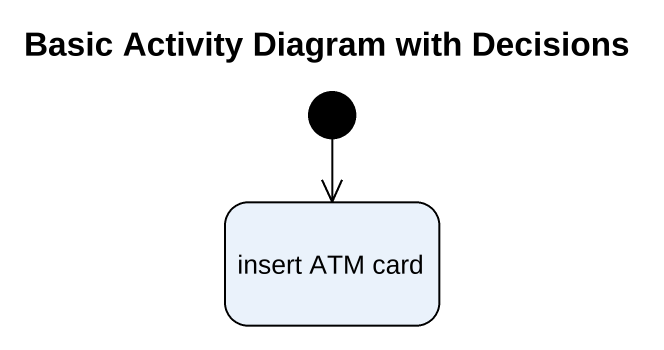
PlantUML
@startuml
title Basic Activity Diagram with Decisions
hide empty description
state "insert ATM card" as insert_ATM_card
[*] --> insert_ATM_card
@enduml
